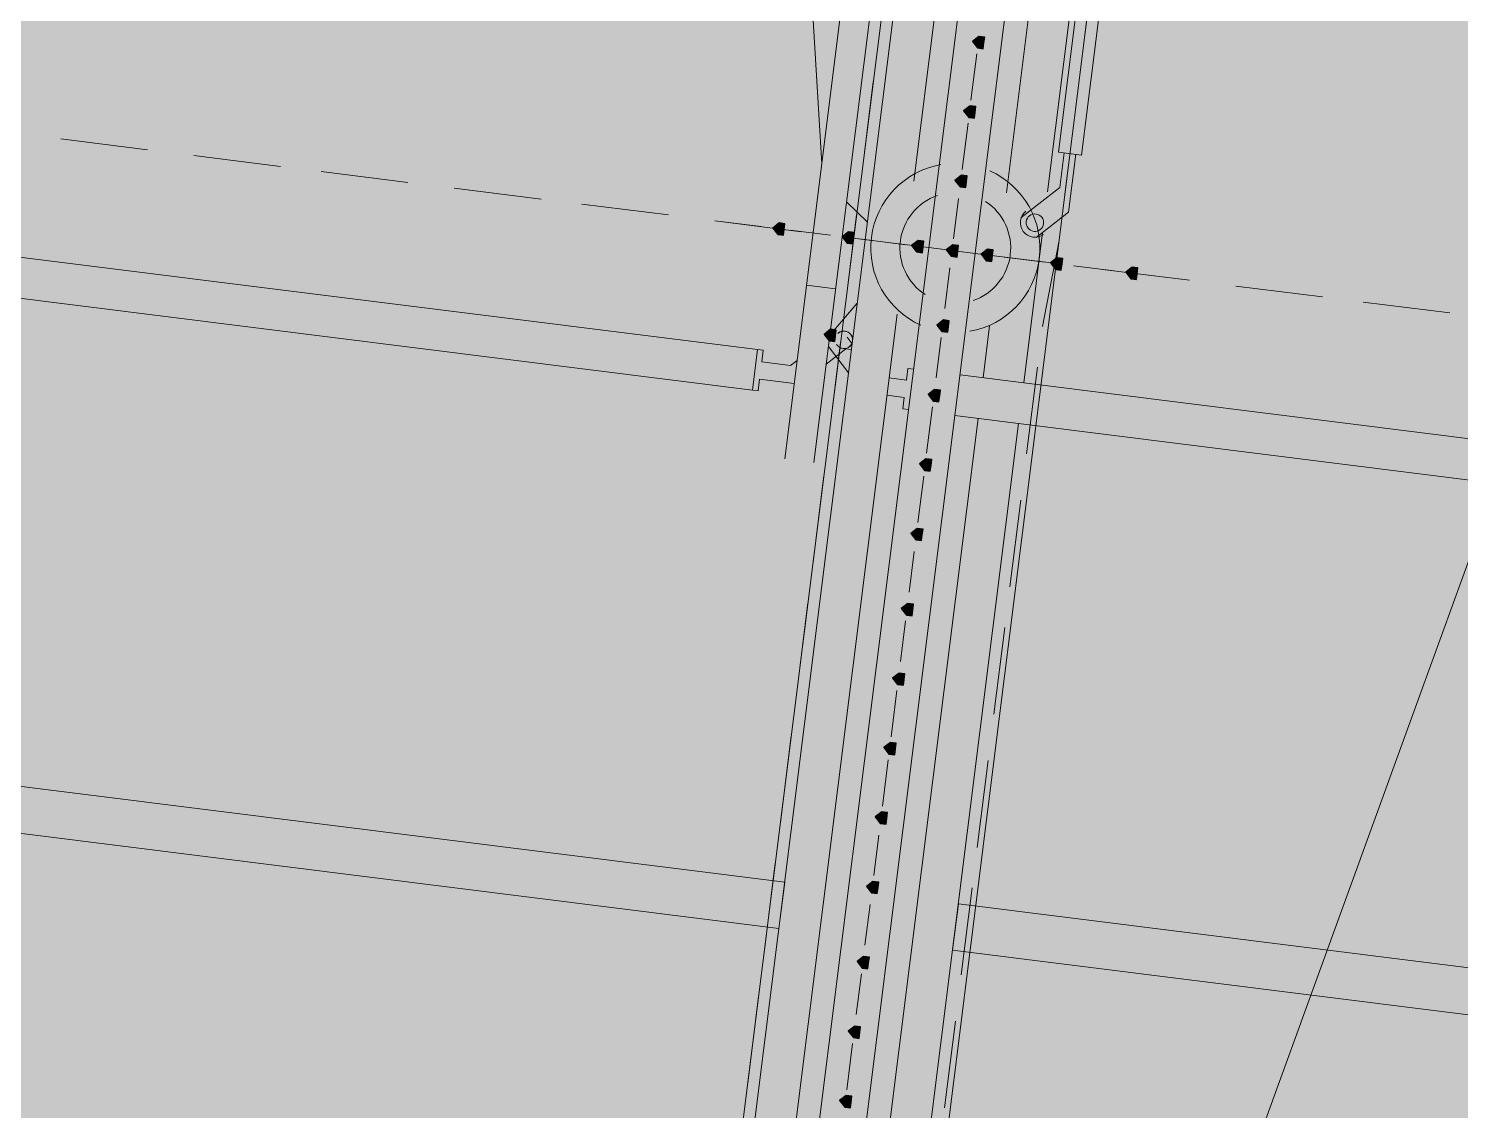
# Model space of a CAD drawing. Header units: metres. Extents: x -4 to 509425, y 7549 to 4732445.
# Drawn here: x 476012.322 to 476014.4, y 4719779.787 to 4719781.357 of the extents above; entities that cross this region are included whole.
import ezdxf

# ---------------------------------------------------------------- set-up
doc = ezdxf.new("R2010")
doc.units = ezdxf.units.M
doc.header["$LTSCALE"] = 0.01
doc.header["$MEASUREMENT"] = 0
doc.layers.get('0').update_dxf_attribs({"lineweight": 0})
doc.layers.add('_SUBESTACIÓN', color=1, linetype='Continuous')
doc.layers.add('SUBESTACION LA VID', color=253, linetype='Continuous')

# ---------------------------------------------------------------- blocks, each defined once
blk = doc.blocks.new('A$Cfff6051d')
at = {"layer": 'SUBESTACION LA VID', "transparency": 33554687}
h = blk.add_hatch(color=256, dxfattribs=at)
h.dxf.hatch_style = 2
h.paths.add_polyline_path([(476013.7088, 4719781.3366), (476013.7098, 4719781.345), (476013.7014, 4719781.3461), (476013.692, 4719781.3387), (476013.6993, 4719781.3293), (476013.7077, 4719781.3282)])
h = blk.add_hatch(color=256, dxfattribs=at)
h.dxf.hatch_style = 2
h.paths.add_polyline_path([(476013.6961, 4719781.2358), (476013.6972, 4719781.2442), (476013.6888, 4719781.2453), (476013.6793, 4719781.2379), (476013.6867, 4719781.2285), (476013.6951, 4719781.2274)])
h = blk.add_hatch(color=256, dxfattribs=at)
h.dxf.hatch_style = 2
h.paths.add_polyline_path([(476013.6835, 4719781.135), (476013.6846, 4719781.1434), (476013.6762, 4719781.1445), (476013.6667, 4719781.1371), (476013.6741, 4719781.1277), (476013.6825, 4719781.1266)])
h = blk.add_hatch(color=256, dxfattribs=at)
h.dxf.hatch_style = 2
h.paths.add_polyline_path([(476013.4189, 4719781.0658), (476013.4199, 4719781.0742), (476013.4115, 4719781.0752), (476013.4021, 4719781.0679), (476013.4094, 4719781.0584), (476013.4178, 4719781.0574)])
h = blk.add_hatch(color=256, dxfattribs=at)
h.dxf.hatch_style = 2
h.paths.add_polyline_path([(476013.5197, 4719781.0532), (476013.5207, 4719781.0616), (476013.5123, 4719781.0626), (476013.5029, 4719781.0553), (476013.5102, 4719781.0458), (476013.5186, 4719781.0448)])
h = blk.add_hatch(color=256, dxfattribs=at)
h.dxf.hatch_style = 2
h.paths.add_polyline_path([(476013.6205, 4719781.0405), (476013.6215, 4719781.0489), (476013.6131, 4719781.05), (476013.6037, 4719781.0426), (476013.611, 4719781.0332), (476013.6194, 4719781.0321)])
h = blk.add_hatch(color=256, dxfattribs=at)
h.dxf.hatch_style = 2
h.paths.add_polyline_path([(476013.6709, 4719781.0342), (476013.6719, 4719781.0426), (476013.6635, 4719781.0437), (476013.6541, 4719781.0363), (476013.6614, 4719781.0269), (476013.6698, 4719781.0258)])
h = blk.add_hatch(color=256, dxfattribs=at)
h.dxf.hatch_style = 2
h.paths.add_polyline_path([(476013.7213, 4719781.0279), (476013.7223, 4719781.0363), (476013.7139, 4719781.0373), (476013.7045, 4719781.03), (476013.7118, 4719781.0205), (476013.7202, 4719781.0195)])
h = blk.add_hatch(color=256, dxfattribs=at)
h.dxf.hatch_style = 2
h.paths.add_polyline_path([(476013.8221, 4719781.0152), (476013.8231, 4719781.0236), (476013.8147, 4719781.0247), (476013.8053, 4719781.0173), (476013.8126, 4719781.0079), (476013.821, 4719781.0068)])
h = blk.add_hatch(color=256, dxfattribs=at)
h.dxf.hatch_style = 2
h.paths.add_polyline_path([(476013.9313, 4719781.0016), (476013.9323, 4719781.01), (476013.9239, 4719781.011), (476013.9145, 4719781.0037), (476013.9218, 4719780.9942), (476013.9302, 4719780.9932)])
h = blk.add_hatch(color=256, dxfattribs=at)
h.dxf.hatch_style = 2
h.paths.add_polyline_path([(476013.4934, 4719780.9114), (476013.4944, 4719780.9198), (476013.486, 4719780.9209), (476013.4766, 4719780.9135), (476013.4839, 4719780.9041), (476013.4923, 4719780.903)])
h = blk.add_hatch(color=256, dxfattribs=at)
h.dxf.hatch_style = 2
h.paths.add_polyline_path([(476013.6572, 4719780.925), (476013.6582, 4719780.9334), (476013.6498, 4719780.9344), (476013.6404, 4719780.9271), (476013.6477, 4719780.9176), (476013.6561, 4719780.9166)])
h = blk.add_hatch(color=256, dxfattribs=at)
h.dxf.hatch_style = 2
h.paths.add_polyline_path([(476013.6445, 4719780.8242), (476013.6456, 4719780.8326), (476013.6372, 4719780.8336), (476013.6277, 4719780.8263), (476013.6351, 4719780.8168), (476013.6435, 4719780.8158)])
h = blk.add_hatch(color=256, dxfattribs=at)
h.dxf.hatch_style = 2
h.paths.add_polyline_path([(476013.6319, 4719780.7234), (476013.633, 4719780.7318), (476013.6246, 4719780.7328), (476013.6151, 4719780.7255), (476013.6225, 4719780.716), (476013.6309, 4719780.715)])
h = blk.add_hatch(color=256, dxfattribs=at)
h.dxf.hatch_style = 2
h.paths.add_polyline_path([(476013.6193, 4719780.6226), (476013.6203, 4719780.631), (476013.6119, 4719780.632), (476013.6025, 4719780.6247), (476013.6098, 4719780.6152), (476013.6182, 4719780.6142)])
h = blk.add_hatch(color=256, dxfattribs=at)
h.dxf.hatch_style = 2
h.paths.add_polyline_path([(476013.6056, 4719780.5134), (476013.6066, 4719780.5218), (476013.5982, 4719780.5228), (476013.5888, 4719780.5155), (476013.5961, 4719780.506), (476013.6045, 4719780.505)])
h = blk.add_hatch(color=256, dxfattribs=at)
h.dxf.hatch_style = 2
h.paths.add_polyline_path([(476013.5929, 4719780.4126), (476013.594, 4719780.421), (476013.5856, 4719780.422), (476013.5761, 4719780.4147), (476013.5835, 4719780.4052), (476013.5919, 4719780.4042)])
h = blk.add_hatch(color=256, dxfattribs=at)
h.dxf.hatch_style = 2
h.paths.add_polyline_path([(476013.5803, 4719780.3118), (476013.5814, 4719780.3202), (476013.573, 4719780.3212), (476013.5635, 4719780.3139), (476013.5708, 4719780.3044), (476013.5792, 4719780.3034)])
h = blk.add_hatch(color=256, dxfattribs=at)
h.dxf.hatch_style = 2
h.paths.add_polyline_path([(476013.5677, 4719780.211), (476013.5687, 4719780.2194), (476013.5603, 4719780.2204), (476013.5509, 4719780.2131), (476013.5582, 4719780.2036), (476013.5666, 4719780.2026)])
h = blk.add_hatch(color=256, dxfattribs=at)
h.dxf.hatch_style = 2
h.paths.add_polyline_path([(476013.555, 4719780.1102), (476013.5561, 4719780.1186), (476013.5477, 4719780.1196), (476013.5382, 4719780.1123), (476013.5456, 4719780.1028), (476013.554, 4719780.1018)])
h = blk.add_hatch(color=256, dxfattribs=at)
h.dxf.hatch_style = 2
h.paths.add_polyline_path([(476013.5413, 4719780.001), (476013.5424, 4719780.0094), (476013.534, 4719780.0104), (476013.5245, 4719780.0031), (476013.5319, 4719779.9936), (476013.5403, 4719779.9926)])
h = blk.add_hatch(color=256, dxfattribs=at)
h.dxf.hatch_style = 2
h.paths.add_polyline_path([(476013.5287, 4719779.9001), (476013.5298, 4719779.9086), (476013.5214, 4719779.9096), (476013.5119, 4719779.9023), (476013.5192, 4719779.8928), (476013.5276, 4719779.8917)])
h = blk.add_hatch(color=256, dxfattribs=at)
h.dxf.hatch_style = 2
h.paths.add_polyline_path([(476013.5161, 4719779.7993), (476013.5171, 4719779.8077), (476013.5087, 4719779.8088), (476013.4993, 4719779.8015), (476013.5066, 4719779.792), (476013.515, 4719779.7909)])
at = {"layer": 'SUBESTACION LA VID', "lineweight": 15}
for p, q in [((476013.31, 4719779.245), (476013.7618, 4719782.8487)), ((476014.0138, 4719782.8171), (476013.8011, 4719781.1203)), ((476013.4618, 4719780.7276), (476013.7135, 4719782.7353)), ((476013.6694, 4719782.7238), (476013.4198, 4719780.7329)), ((476013.3869, 4719782.58), (476013.4735, 4719781.1613)), ((476013.8058, 4719782.4507), (476013.4509, 4719779.6198)), ((476013.873, 4719782.4423), (476013.5181, 4719779.6114)), ((476013.6069, 4719781.1361), (476013.769, 4719782.4297)), ((476013.7413, 4719781.1192), (476013.9034, 4719782.4129)), ((476013.5555, 4719781.3388), (476013.5692, 4719781.448)), ((476013.8621, 4719781.4027), (476013.8495, 4719781.3019)), ((476009.709, 4719781.3517), (476013.3799, 4719780.8915)), ((476013.6983, 4719781.3209), (476013.6899, 4719781.2537)), ((476009.7016, 4719781.2929), (476013.3726, 4719780.8327)), ((476013.5323, 4719781.154), (476013.5481, 4719781.28)), ((476013.8421, 4719781.2431), (476013.8263, 4719781.1171)), ((476013.6856, 4719781.2201), (476013.6772, 4719781.1529)), ((476012.4948, 4719781.1816), (476012.3688, 4719781.1974)), ((476012.688, 4719781.1574), (476012.562, 4719781.1732)), ((476013.8169, 4719781.178), (476013.8505, 4719781.1738)), ((476012.8728, 4719781.1342), (476012.7468, 4719781.15)), ((476013.066, 4719781.11), (476012.94, 4719781.1258)), ((476013.5396, 4719781.0762), (476013.5092, 4719781.1057)), ((476013.672, 4719781.1109), (476013.6646, 4719781.0521)), ((476013.2509, 4719781.0869), (476013.1249, 4719781.1027)), ((476013.5081, 4719780.9607), (476013.5239, 4719781.0868)), ((476013.4441, 4719781.0626), (476013.3181, 4719781.0784)), ((476013.3853, 4719781.07), (476013.3181, 4719781.0784)), ((476013.4861, 4719781.0574), (476013.4273, 4719781.0647)), ((476013.6289, 4719781.0395), (476013.5029, 4719781.0553)), ((476013.5953, 4719781.0437), (476013.5281, 4719781.0521)), ((476013.7937, 4719781.0615), (476013.7664, 4719780.843)), ((476013.8179, 4719781.0499), (476013.7937, 4719780.9249)), ((476013.6961, 4719781.031), (476013.6289, 4719781.0395)), ((476013.8221, 4719781.0152), (476013.6961, 4719781.031)), ((476013.7969, 4719781.0184), (476013.7381, 4719781.0258)), ((476013.6593, 4719781.0101), (476013.6519, 4719780.9512)), ((476013.8977, 4719781.0058), (476013.8389, 4719781.0131)), ((476014.0069, 4719780.9921), (476013.8809, 4719781.0079)), ((476014.0069, 4719780.9921), (476013.9397, 4719781.0005)), ((476013.4514, 4719780.9849), (476013.4934, 4719780.9797)), ((476014.2001, 4719780.9679), (476014.0741, 4719780.9836)), ((476013.5249, 4719780.9586), (476013.485, 4719780.9125)), ((476014.3849, 4719780.9447), (476014.2589, 4719780.9605)), ((476013.4204, 4719779.6492), (476013.5826, 4719780.9429)), ((476013.7076, 4719780.8504), (476013.717, 4719780.926)), ((476013.4849, 4719780.7759), (476013.5007, 4719780.9019)), ((476013.4948, 4719780.8987), (476013.4952, 4719780.8981)), ((476013.5102, 4719780.9093), (476013.5175, 4719780.8998)), ((476013.6467, 4719780.9092), (476013.6393, 4719780.8504)), ((476013.4797, 4719780.8705), (476013.5081, 4719780.8925)), ((476013.5122, 4719780.8578), (476013.4829, 4719780.8957)), ((476013.5165, 4719780.8914), (476013.4997, 4719780.8935)), ((476017.3533, 4719780.3934), (476013.674, 4719780.8546)), ((476013.7863, 4719780.8661), (476013.7705, 4719780.7401)), ((476013.634, 4719780.8084), (476013.6256, 4719780.7412)), ((476013.6666, 4719780.7958), (476017.3459, 4719780.3346)), ((476013.5549, 4719779.6324), (476013.7002, 4719780.7916)), ((476013.759, 4719780.7842), (476013.5621, 4719779.2134)), ((476013.4607, 4719780.5827), (476013.4765, 4719780.7087)), ((476013.6214, 4719780.7076), (476013.613, 4719780.6404)), ((476013.7621, 4719780.6729), (476013.7463, 4719780.5469)), ((476013.6077, 4719780.5984), (476013.6003, 4719780.5396)), ((476013.4375, 4719780.3979), (476013.4533, 4719780.5239)), ((476013.5951, 4719780.4976), (476013.5877, 4719780.4388)), ((476013.7389, 4719780.4881), (476013.7231, 4719780.3621)), ((476013.5824, 4719780.3968), (476013.574, 4719780.3296)), ((476013.4133, 4719780.2047), (476013.4291, 4719780.3307)), ((476013.5698, 4719780.296), (476013.5614, 4719780.2288)), ((476013.7147, 4719780.2949), (476013.6989, 4719780.1689)), ((476013.5561, 4719780.1868), (476013.5487, 4719780.128)), ((476013.3901, 4719780.0199), (476013.4059, 4719780.1459)), ((476013.6915, 4719780.1101), (476013.6757, 4719779.9841)), ((476013.5435, 4719780.086), (476013.5361, 4719780.0272)), ((476013.5308, 4719779.9852), (476013.5235, 4719779.9264)), ((476013.3659, 4719779.8267), (476013.3817, 4719779.9527)), ((476013.6673, 4719779.9169), (476013.6515, 4719779.7909)), ((476013.5182, 4719779.8844), (476013.5098, 4719779.8172))]:
    blk.add_line(p, q, dxfattribs=at)
for points in [[(476013.8505, 4719781.1738), (476014.0327, 4719782.6271), (476013.9991, 4719782.6313), (476013.8169, 4719781.178)], [(476013.5681, 4719781.4396), (476013.2975, 4719779.2807)], [(476013.5915, 4719779.2438), (476013.8621, 4719781.4027)], [(476013.8253, 4719781.177), (476013.819, 4719781.1265), (476013.7622, 4719781.0825)], [(476013.7843, 4719781.0541), (476013.8316, 4719781.0908), (476013.8421, 4719781.1749)], [(476013.3799, 4719780.8915), (476013.3726, 4719780.8327), (476013.381, 4719780.8316), (476013.3831, 4719780.8484), (476013.4335, 4719780.8421)], [(476013.4377, 4719780.8757), (476013.4282, 4719780.8684), (476013.3862, 4719780.8736), (476013.3883, 4719780.8904), (476013.3799, 4719780.8915)], [(476013.571, 4719780.8505), (476013.5962, 4719780.8473), (476013.5984, 4719780.8641), (476013.6068, 4719780.8631)], [(476013.5994, 4719780.8043), (476013.591, 4719780.8053), (476013.5931, 4719780.8221), (476013.5679, 4719780.8253)], [(476013.4111, 4719780.0514), (476013.4196, 4719780.1186), (476009.7066, 4719780.5841), (476009.6982, 4719780.5169), (476013.4111, 4719780.0514)], [(476013.6632, 4719780.0198), (476013.6716, 4719780.087), (476017.3845, 4719779.6215), (476017.3761, 4719779.5543), (476013.6632, 4719780.0198)]]:
    blk.add_lwpolyline(points, dxfattribs=at)
at = {"layer": 'SUBESTACION LA VID'}
for points in [[(476013.7088, 4719781.3366), (476013.7098, 4719781.345), (476013.7014, 4719781.3461), (476013.692, 4719781.3387), (476013.6993, 4719781.3293), (476013.7077, 4719781.3282)], [(476013.6961, 4719781.2358), (476013.6972, 4719781.2442), (476013.6888, 4719781.2453), (476013.6793, 4719781.2379), (476013.6867, 4719781.2285), (476013.6951, 4719781.2274)], [(476013.6835, 4719781.135), (476013.6846, 4719781.1434), (476013.6762, 4719781.1445), (476013.6667, 4719781.1371), (476013.6741, 4719781.1277), (476013.6825, 4719781.1266)], [(476013.4189, 4719781.0658), (476013.4199, 4719781.0742), (476013.4115, 4719781.0752), (476013.4021, 4719781.0679), (476013.4094, 4719781.0584), (476013.4178, 4719781.0574)], [(476013.5197, 4719781.0532), (476013.5207, 4719781.0616), (476013.5123, 4719781.0626), (476013.5029, 4719781.0553), (476013.5102, 4719781.0458), (476013.5186, 4719781.0448)], [(476013.6205, 4719781.0405), (476013.6215, 4719781.0489), (476013.6131, 4719781.05), (476013.6037, 4719781.0426), (476013.611, 4719781.0332), (476013.6194, 4719781.0321)], [(476013.6709, 4719781.0342), (476013.6719, 4719781.0426), (476013.6635, 4719781.0437), (476013.6541, 4719781.0363), (476013.6614, 4719781.0269), (476013.6698, 4719781.0258)], [(476013.7213, 4719781.0279), (476013.7223, 4719781.0363), (476013.7139, 4719781.0373), (476013.7045, 4719781.03), (476013.7118, 4719781.0205), (476013.7202, 4719781.0195)], [(476013.8221, 4719781.0152), (476013.8231, 4719781.0236), (476013.8147, 4719781.0247), (476013.8053, 4719781.0173), (476013.8126, 4719781.0079), (476013.821, 4719781.0068)], [(476013.9313, 4719781.0016), (476013.9323, 4719781.01), (476013.9239, 4719781.011), (476013.9145, 4719781.0037), (476013.9218, 4719780.9942), (476013.9302, 4719780.9932)], [(476013.4934, 4719780.9114), (476013.4944, 4719780.9198), (476013.486, 4719780.9209), (476013.4766, 4719780.9135), (476013.4839, 4719780.9041), (476013.4923, 4719780.903)], [(476013.6572, 4719780.925), (476013.6582, 4719780.9334), (476013.6498, 4719780.9344), (476013.6404, 4719780.9271), (476013.6477, 4719780.9176), (476013.6561, 4719780.9166)], [(476013.6445, 4719780.8242), (476013.6456, 4719780.8326), (476013.6372, 4719780.8336), (476013.6277, 4719780.8263), (476013.6351, 4719780.8168), (476013.6435, 4719780.8158)], [(476013.6319, 4719780.7234), (476013.633, 4719780.7318), (476013.6246, 4719780.7328), (476013.6151, 4719780.7255), (476013.6225, 4719780.716), (476013.6309, 4719780.715)], [(476013.6193, 4719780.6226), (476013.6203, 4719780.631), (476013.6119, 4719780.632), (476013.6025, 4719780.6247), (476013.6098, 4719780.6152), (476013.6182, 4719780.6142)], [(476013.6056, 4719780.5134), (476013.6066, 4719780.5218), (476013.5982, 4719780.5228), (476013.5888, 4719780.5155), (476013.5961, 4719780.506), (476013.6045, 4719780.505)], [(476013.5929, 4719780.4126), (476013.594, 4719780.421), (476013.5856, 4719780.422), (476013.5761, 4719780.4147), (476013.5835, 4719780.4052), (476013.5919, 4719780.4042)], [(476013.5803, 4719780.3118), (476013.5814, 4719780.3202), (476013.573, 4719780.3212), (476013.5635, 4719780.3139), (476013.5708, 4719780.3044), (476013.5792, 4719780.3034)], [(476013.5677, 4719780.211), (476013.5687, 4719780.2194), (476013.5603, 4719780.2204), (476013.5509, 4719780.2131), (476013.5582, 4719780.2036), (476013.5666, 4719780.2026)], [(476013.555, 4719780.1102), (476013.5561, 4719780.1186), (476013.5477, 4719780.1196), (476013.5382, 4719780.1123), (476013.5456, 4719780.1028), (476013.554, 4719780.1018)], [(476013.5413, 4719780.001), (476013.5424, 4719780.0094), (476013.534, 4719780.0104), (476013.5245, 4719780.0031), (476013.5319, 4719779.9936), (476013.5403, 4719779.9926)], [(476013.5287, 4719779.9001), (476013.5298, 4719779.9086), (476013.5214, 4719779.9096), (476013.5119, 4719779.9023), (476013.5192, 4719779.8928), (476013.5276, 4719779.8917)], [(476013.5161, 4719779.7993), (476013.5171, 4719779.8077), (476013.5087, 4719779.8088), (476013.4993, 4719779.8015), (476013.5066, 4719779.792), (476013.515, 4719779.7909)]]:
    blk.add_lwpolyline(points, close=True, dxfattribs=at)
at = {"layer": 'SUBESTACION LA VID', "lineweight": 0}
for points in [[(476013.7088, 4719781.3366), (476013.7098, 4719781.345), (476013.7014, 4719781.3461), (476013.692, 4719781.3387), (476013.6993, 4719781.3293), (476013.7077, 4719781.3282)], [(476013.6961, 4719781.2358), (476013.6972, 4719781.2442), (476013.6888, 4719781.2453), (476013.6793, 4719781.2379), (476013.6867, 4719781.2285), (476013.6951, 4719781.2274)], [(476013.6835, 4719781.135), (476013.6846, 4719781.1434), (476013.6762, 4719781.1445), (476013.6667, 4719781.1371), (476013.6741, 4719781.1277), (476013.6825, 4719781.1266)], [(476013.4189, 4719781.0658), (476013.4199, 4719781.0742), (476013.4115, 4719781.0752), (476013.4021, 4719781.0679), (476013.4094, 4719781.0584), (476013.4178, 4719781.0574)], [(476013.5197, 4719781.0532), (476013.5207, 4719781.0616), (476013.5123, 4719781.0626), (476013.5029, 4719781.0553), (476013.5102, 4719781.0458), (476013.5186, 4719781.0448)], [(476013.6205, 4719781.0405), (476013.6215, 4719781.0489), (476013.6131, 4719781.05), (476013.6037, 4719781.0426), (476013.611, 4719781.0332), (476013.6194, 4719781.0321)], [(476013.6709, 4719781.0342), (476013.6719, 4719781.0426), (476013.6635, 4719781.0437), (476013.6541, 4719781.0363), (476013.6614, 4719781.0269), (476013.6698, 4719781.0258)], [(476013.7213, 4719781.0279), (476013.7223, 4719781.0363), (476013.7139, 4719781.0373), (476013.7045, 4719781.03), (476013.7118, 4719781.0205), (476013.7202, 4719781.0195)], [(476013.8221, 4719781.0152), (476013.8231, 4719781.0236), (476013.8147, 4719781.0247), (476013.8053, 4719781.0173), (476013.8126, 4719781.0079), (476013.821, 4719781.0068)], [(476013.9313, 4719781.0016), (476013.9323, 4719781.01), (476013.9239, 4719781.011), (476013.9145, 4719781.0037), (476013.9218, 4719780.9942), (476013.9302, 4719780.9932)], [(476013.4934, 4719780.9114), (476013.4944, 4719780.9198), (476013.486, 4719780.9209), (476013.4766, 4719780.9135), (476013.4839, 4719780.9041), (476013.4923, 4719780.903)], [(476013.6572, 4719780.925), (476013.6582, 4719780.9334), (476013.6498, 4719780.9344), (476013.6404, 4719780.9271), (476013.6477, 4719780.9176), (476013.6561, 4719780.9166)], [(476013.6445, 4719780.8242), (476013.6456, 4719780.8326), (476013.6372, 4719780.8336), (476013.6277, 4719780.8263), (476013.6351, 4719780.8168), (476013.6435, 4719780.8158)], [(476013.6319, 4719780.7234), (476013.633, 4719780.7318), (476013.6246, 4719780.7328), (476013.6151, 4719780.7255), (476013.6225, 4719780.716), (476013.6309, 4719780.715)], [(476013.6193, 4719780.6226), (476013.6203, 4719780.631), (476013.6119, 4719780.632), (476013.6025, 4719780.6247), (476013.6098, 4719780.6152), (476013.6182, 4719780.6142)], [(476013.6056, 4719780.5134), (476013.6066, 4719780.5218), (476013.5982, 4719780.5228), (476013.5888, 4719780.5155), (476013.5961, 4719780.506), (476013.6045, 4719780.505)], [(476013.5929, 4719780.4126), (476013.594, 4719780.421), (476013.5856, 4719780.422), (476013.5761, 4719780.4147), (476013.5835, 4719780.4052), (476013.5919, 4719780.4042)], [(476013.5803, 4719780.3118), (476013.5814, 4719780.3202), (476013.573, 4719780.3212), (476013.5635, 4719780.3139), (476013.5708, 4719780.3044), (476013.5792, 4719780.3034)], [(476013.5677, 4719780.211), (476013.5687, 4719780.2194), (476013.5603, 4719780.2204), (476013.5509, 4719780.2131), (476013.5582, 4719780.2036), (476013.5666, 4719780.2026)], [(476013.555, 4719780.1102), (476013.5561, 4719780.1186), (476013.5477, 4719780.1196), (476013.5382, 4719780.1123), (476013.5456, 4719780.1028), (476013.554, 4719780.1018)], [(476013.5413, 4719780.001), (476013.5424, 4719780.0094), (476013.534, 4719780.0104), (476013.5245, 4719780.0031), (476013.5319, 4719779.9936), (476013.5403, 4719779.9926)], [(476013.5287, 4719779.9001), (476013.5298, 4719779.9086), (476013.5214, 4719779.9096), (476013.5119, 4719779.9023), (476013.5192, 4719779.8928), (476013.5276, 4719779.8917)], [(476013.5161, 4719779.7993), (476013.5171, 4719779.8077), (476013.5087, 4719779.8088), (476013.4993, 4719779.8015), (476013.5066, 4719779.792), (476013.515, 4719779.7909)]]:
    blk.add_lwpolyline(points, close=True, dxfattribs=at)
at = {"layer": 'SUBESTACION LA VID', "lineweight": 15}
for points, knots in [([(476013.6463, 4719781.1599), (476013.5931, 4719781.1507), (476013.5521, 4719781.1078), (476013.5454, 4719781.0542), (476013.5387, 4719781.0006), (476013.5678, 4719780.9489), (476013.6171, 4719780.9269)], [0, 0, 0, 0, 1, 1, 1, 2, 2, 2, 2]), ([(476013.6881, 4719780.918), (476013.7413, 4719780.9272), (476013.7823, 4719780.9701), (476013.789, 4719781.0237), (476013.7957, 4719781.0772), (476013.7666, 4719781.1289), (476013.7173, 4719781.151)], [0, 0, 0, 0, 1, 1, 1, 2, 2, 2, 2]), ([(476013.6413, 4719781.1151), (476013.6121, 4719781.1051), (476013.5912, 4719781.0795), (476013.5874, 4719781.0489), (476013.5836, 4719781.0184), (476013.5975, 4719780.9883), (476013.6233, 4719780.9715)], [0, 0, 0, 0, 1, 1, 1, 2, 2, 2, 2]), ([(476013.6931, 4719780.9628), (476013.7223, 4719780.9727), (476013.7432, 4719780.9984), (476013.747, 4719781.0289), (476013.7508, 4719781.0595), (476013.7369, 4719781.0895), (476013.7111, 4719781.1063)], [0, 0, 0, 0, 1, 1, 1, 2, 2, 2, 2]), ([(476013.7697, 4719781.0923), (476013.7606, 4719781.0852), (476013.7589, 4719781.0721), (476013.7659, 4719781.0629), (476013.7728, 4719781.0536), (476013.786, 4719781.0517), (476013.7953, 4719781.0586)], [0, 0, 0, 0, 1, 1, 1, 2, 2, 2, 2]), ([(476013.7953, 4719781.0741), (476013.7962, 4719781.081), (476013.7913, 4719781.0874), (476013.7843, 4719781.0882), (476013.7773, 4719781.0891), (476013.771, 4719781.0842), (476013.7701, 4719781.0772), (476013.7693, 4719781.0703), (476013.7742, 4719781.0639), (476013.7811, 4719781.063), (476013.7881, 4719781.0622), (476013.7945, 4719781.0671), (476013.7953, 4719781.0741)], [0, 0, 0, 0, 1, 1, 1, 2, 2, 2, 3, 3, 3, 4, 4, 4, 4]), ([(476013.4948, 4719780.8987), (476013.4977, 4719780.8942), (476013.5031, 4719780.892), (476013.5083, 4719780.8932), (476013.5135, 4719780.8944), (476013.5174, 4719780.8987), (476013.518, 4719780.904), (476013.5187, 4719780.9093), (476013.516, 4719780.9145), (476013.5113, 4719780.9169), (476013.5065, 4719780.9194), (476013.5008, 4719780.9186), (476013.4968, 4719780.915)], [0, 0, 0, 0, 1, 1, 1, 2, 2, 2, 3, 3, 3, 4, 4, 4, 4]), ([(476013.5155, 4719780.9134), (476013.5133, 4719780.9162), (476013.51, 4719780.918), (476013.5065, 4719780.9183), (476013.503, 4719780.9186), (476013.4994, 4719780.9174), (476013.4968, 4719780.915)], [0, 0, 0, 0, 1, 1, 1, 2, 2, 2, 2]), ([(476013.5132, 4719780.8956), (476013.5188, 4719780.8999), (476013.5198, 4719780.9079), (476013.5155, 4719780.9134), (476013.5112, 4719780.919), (476013.5032, 4719780.92), (476013.4976, 4719780.9156)], [0, 0, 0, 0, 1, 1, 1, 2, 2, 2, 2])]:
    blk.add_open_spline(points, degree=3, knots=knots, dxfattribs=at)

msp = doc.modelspace()

# ---------------------------------------------------------------- hatches: boundary and pattern name
at = {"layer": '_SUBESTACIÓN', "transparency": 33554559}
h = msp.add_hatch(color=1, dxfattribs=at)
h.dxf.hatch_style = 1
h.paths.add_polyline_path([(475968.6399, 4719805.825), (476089.9386, 4719790.615), (476078.1686, 4719696.74), (475956.8686, 4719711.9502)])

# ---------------------------------------------------------------- linework, layer by layer
at = {"color": 252, "linetype": 'Continuous'}
msp.add_line((476044.2472, 4719862.7951), (476013.6587, 4719778.509), dxfattribs=at)

# ---------------------------------------------------------------- block references
at = {"linetype": 'Continuous'}
msp.add_blockref('A$Cfff6051d', (0, 0), dxfattribs=at)

doc.saveas('drawing.dxf')
